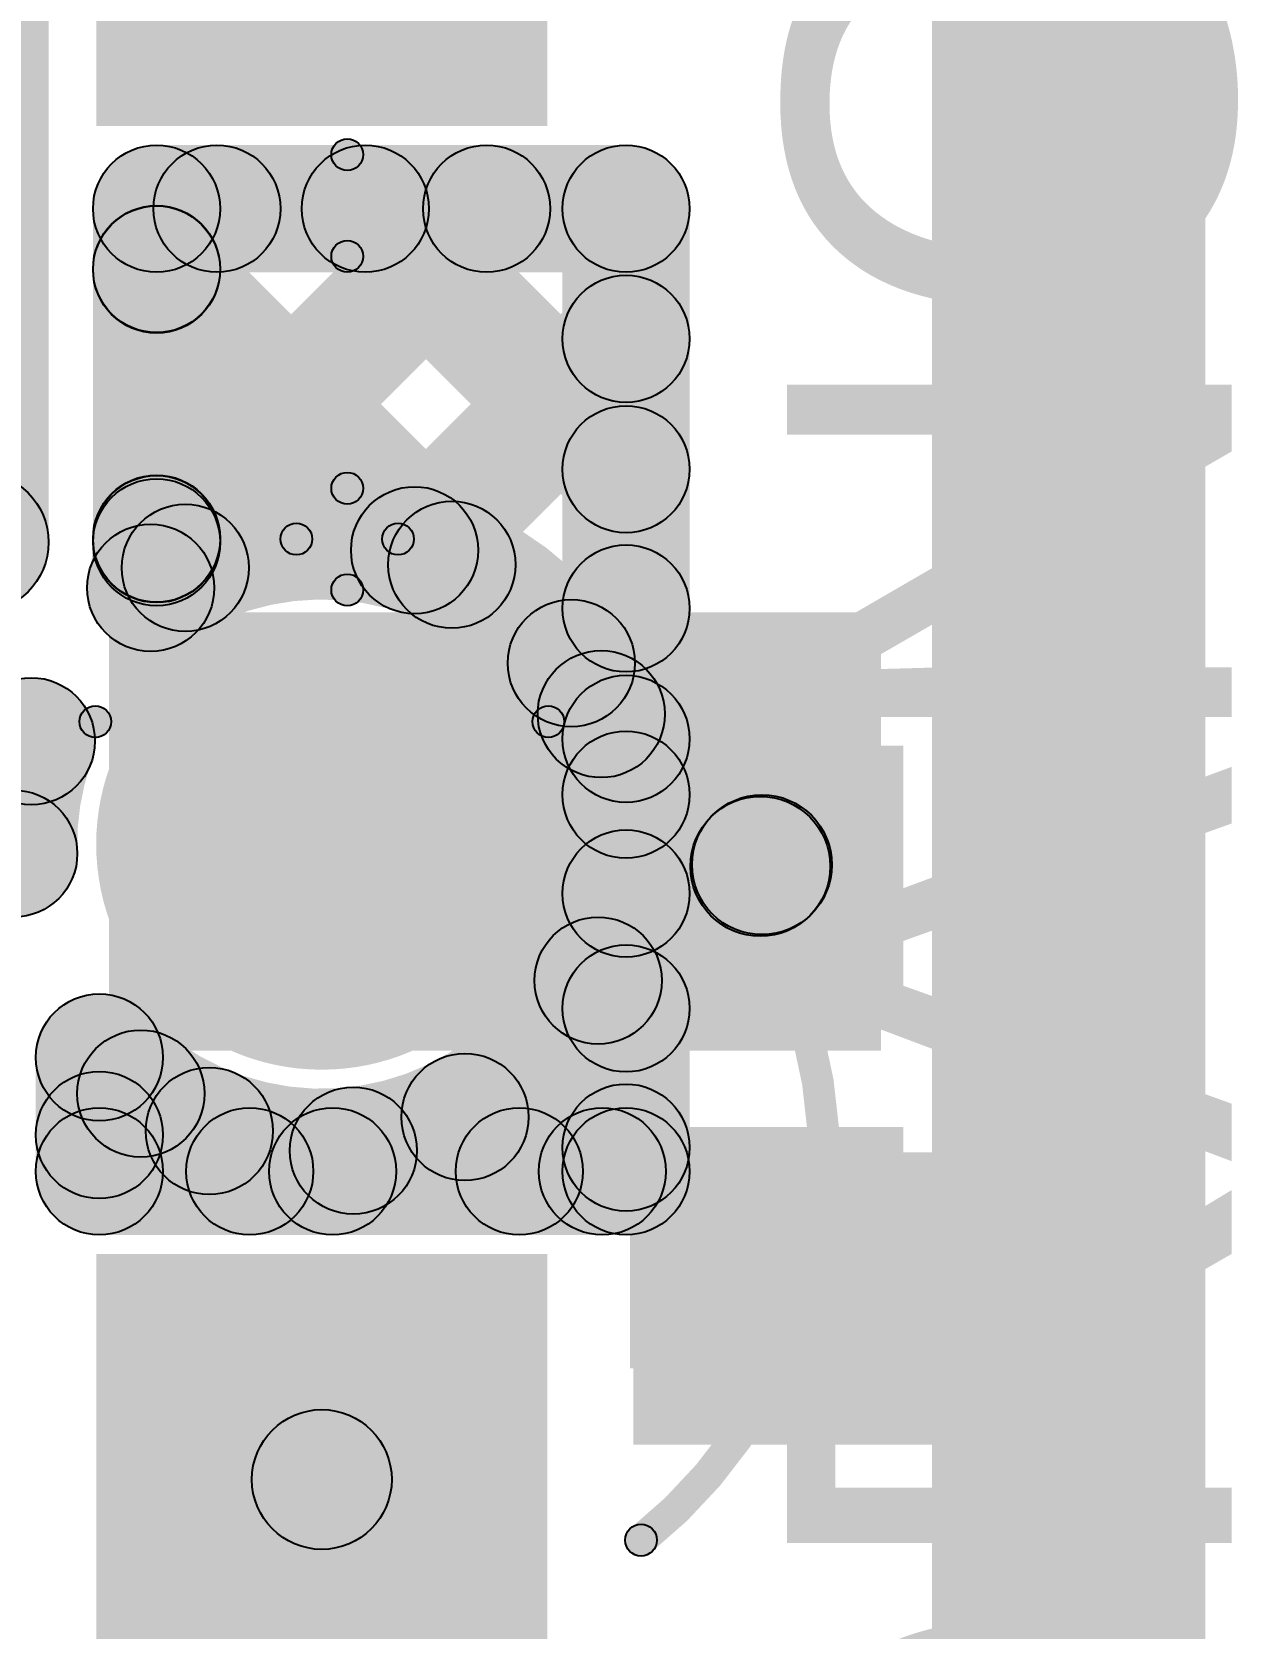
# Model space of a CAD drawing. Header units: millimetres. Extents: x 1.65 to 3.65, y 2.62 to 4.07.
# Drawn here: x 3.4594 to 3.6492, y 3.2651 to 3.5163 of the extents above; entities that cross this region are included whole.
import ezdxf

# ---------------------------------------------------------------- set-up
doc = ezdxf.new("R2010")
doc.units = ezdxf.units.MM
doc.header["$MEASUREMENT"] = 0
for name, color, linetype in [('BottomLayer', 5, 'Continuous'), ('BottomPaste', 16, 'Continuous'), ('BottomSolder', 6, 'Continuous'), ('PadHoleLayer', 156, 'Continuous'), ('TopLayer', 1, 'Continuous'), ('TopOverlay', 2, 'Continuous'), ('TopSolder', 216, 'Continuous')]:
    doc.layers.add(name, color=color, linetype=linetype)

# ---------------------------------------------------------------- blocks, each defined once
blk = doc.blocks.new('RES_0603_B_19')
at = {"layer": 'BottomLayer'}
for points in [[(-0.045, -0.0175), (-0.045, 0.0175), (-0.015, 0.0175), (-0.015, -0.0175)], [(0.015, -0.0175), (0.015, 0.0175), (0.045, 0.0175), (0.045, -0.0175)]]:
    blk.add_hatch(color=5, dxfattribs=at).paths.add_polyline_path(points)
at = {"layer": 'BottomPaste'}
for points in [[(-0.045, -0.0175), (-0.045, 0.0175), (-0.015, 0.0175), (-0.015, -0.0175)], [(0.015, -0.0175), (0.015, 0.0175), (0.045, 0.0175), (0.045, -0.0175)]]:
    blk.add_hatch(color=16, dxfattribs=at).paths.add_polyline_path(points)
at = {"layer": 'BottomSolder'}
for points in [[(-0.049, -0.0215), (-0.049, 0.0215), (-0.011, 0.0215), (-0.011, -0.0215)], [(0.011, -0.0215), (0.011, 0.0215), (0.049, 0.0215), (0.049, -0.0215)]]:
    blk.add_hatch(color=6, dxfattribs=at).paths.add_polyline_path(points)
blk = doc.blocks.new('T_______H____LED_26')
at = {"layer": 'BottomLayer'}
blk.add_hatch(color=5, dxfattribs=at).paths.add_polyline_path([(-0.0815, 0.0315), (-0.0185, 0.0315), (-0.0185, -0.0315), (-0.0815, -0.0315)])
h = blk.add_hatch(color=5, dxfattribs=at)
edge = h.paths.add_edge_path()
edge.add_arc((0.05, 0), 0.0315, 0, 360)
at = {"layer": 'BottomSolder'}
blk.add_hatch(color=6, dxfattribs=at).paths.add_polyline_path([(-0.0855, 0.0355), (-0.0145, 0.0355), (-0.0145, -0.0355), (-0.0855, -0.0355)])
h = blk.add_hatch(color=6, dxfattribs=at)
edge = h.paths.add_edge_path()
edge.add_arc((0.05, 0), 0.0355, 0, 360)
at = {"layer": 'PadHoleLayer'}
h = blk.add_hatch(color=156, dxfattribs=at)
edge = h.paths.add_edge_path()
edge.add_arc((-0.05, 0), 0.01772, 0, 360)
h = blk.add_hatch(color=156, dxfattribs=at)
edge = h.paths.add_edge_path()
edge.add_arc((0.05, 0), 0.01772, 0, 360)
at = {"layer": 'TopLayer'}
blk.add_hatch(color=1, dxfattribs=at).paths.add_polyline_path([(-0.0815, 0.0315), (-0.0185, 0.0315), (-0.0185, -0.0315), (-0.0815, -0.0315)])
h = blk.add_hatch(color=1, dxfattribs=at)
edge = h.paths.add_edge_path()
edge.add_arc((0.05, 0), 0.0315, 0, 360)
at = {"layer": 'TopOverlay'}
h = blk.add_hatch(color=2, dxfattribs=at)
edge = h.paths.add_edge_path()
edge.add_arc((-0.05954, 0.05023), 0.0025, 0, 360)
h = blk.add_hatch(color=2, dxfattribs=at)
edge = h.paths.add_edge_path()
edge.add_arc((0.06927, 0.03565), 0.0025, 0, 360)
h = blk.add_hatch(color=2, dxfattribs=at)
edge = h.paths.add_edge_path()
edge.add_arc((0.098, 0.004), 0.0025, 0, 360)
for points in [[(0.0955, 0.004), (0.1005, 0.004), (0.1005, -0.012), (0.0955, -0.012)], [(-0.106, -0.0065), (-0.106, -0.0015), (-0.09, -0.0015), (-0.09, -0.0065)], [(0.09, -0.0065), (0.09, -0.0015), (0.106, -0.0015), (0.106, -0.0065)]]:
    blk.add_hatch(color=2, dxfattribs=at).paths.add_polyline_path(points)
h = blk.add_hatch(color=2, dxfattribs=at)
edge = h.paths.add_edge_path()
edge.add_arc((-0.106, -0.004), 0.0025, 0, 360)
h = blk.add_hatch(color=2, dxfattribs=at)
edge = h.paths.add_edge_path()
edge.add_arc((-0.09, -0.004), 0.0025, 0, 360)
h = blk.add_hatch(color=2, dxfattribs=at)
edge = h.paths.add_edge_path()
edge.add_arc((0.09, -0.004), 0.0025, 0, 360)
h = blk.add_hatch(color=2, dxfattribs=at)
edge = h.paths.add_edge_path()
edge.add_arc((0.106, -0.004), 0.0025, 0, 360)
h = blk.add_hatch(color=2, dxfattribs=at)
edge = h.paths.add_edge_path()
edge.add_arc((0.098, -0.012), 0.0025, 0, 360)
h = blk.add_hatch(color=2, dxfattribs=at)
edge = h.paths.add_edge_path()
edge.add_arc((0.06927, -0.03565), 0.0025, 0, 360)
h = blk.add_hatch(color=2, dxfattribs=at)
edge = h.paths.add_edge_path()
edge.add_arc((-0.05954, -0.05023), 0.0025, 0, 360)
at = {"layer": 'TopSolder'}
blk.add_hatch(color=216, dxfattribs=at).paths.add_polyline_path([(-0.0855, 0.0355), (-0.0145, 0.0355), (-0.0145, -0.0355), (-0.0855, -0.0355)])
h = blk.add_hatch(color=216, dxfattribs=at)
edge = h.paths.add_edge_path()
edge.add_arc((0.05, 0), 0.0355, 0, 360)
at = {"layer": 'TopOverlay', "const_width": 0.005}
for points in [[(-0.05954, 0.05023, -0.552963), (0.06927, 0.03565)], [(0.06927, -0.03565, -0.552963), (-0.05954, -0.05023)]]:
    blk.add_lwpolyline(points, format="xyb", dxfattribs=at)
at = {"layer": 'TopOverlay'}
for centre in [(-0.05954, 0.05023), (0.06927, 0.03565), (0.098, 0.004), (-0.106, -0.004), (-0.09, -0.004), (0.09, -0.004), (0.106, -0.004), (0.098, -0.012), (0.06927, -0.03565), (-0.05954, -0.05023)]:
    blk.add_circle(centre, 0.0025, dxfattribs=at)
blk = doc.blocks.new('T_______H____LED_27')
at = {"layer": 'BottomLayer'}
blk.add_hatch(color=5, dxfattribs=at).paths.add_polyline_path([(-0.0815, 0.0315), (-0.0185, 0.0315), (-0.0185, -0.0315), (-0.0815, -0.0315)])
h = blk.add_hatch(color=5, dxfattribs=at)
edge = h.paths.add_edge_path()
edge.add_arc((0.05, 0), 0.0315, 0, 360)
at = {"layer": 'BottomSolder'}
blk.add_hatch(color=6, dxfattribs=at).paths.add_polyline_path([(-0.0855, 0.0355), (-0.0145, 0.0355), (-0.0145, -0.0355), (-0.0855, -0.0355)])
h = blk.add_hatch(color=6, dxfattribs=at)
edge = h.paths.add_edge_path()
edge.add_arc((0.05, 0), 0.0355, 0, 360)
at = {"layer": 'PadHoleLayer'}
h = blk.add_hatch(color=156, dxfattribs=at)
edge = h.paths.add_edge_path()
edge.add_arc((-0.05, 0), 0.01772, 0, 360)
h = blk.add_hatch(color=156, dxfattribs=at)
edge = h.paths.add_edge_path()
edge.add_arc((0.05, 0), 0.01772, 0, 360)
at = {"layer": 'TopLayer'}
blk.add_hatch(color=1, dxfattribs=at).paths.add_polyline_path([(-0.0815, 0.0315), (-0.0185, 0.0315), (-0.0185, -0.0315), (-0.0815, -0.0315)])
h = blk.add_hatch(color=1, dxfattribs=at)
edge = h.paths.add_edge_path()
edge.add_arc((0.05, 0), 0.0315, 0, 360)
at = {"layer": 'TopOverlay'}
h = blk.add_hatch(color=2, dxfattribs=at)
edge = h.paths.add_edge_path()
edge.add_arc((-0.05954, 0.05023), 0.0025, 0, 360)
h = blk.add_hatch(color=2, dxfattribs=at)
edge = h.paths.add_edge_path()
edge.add_arc((0.06927, 0.03565), 0.0025, 0, 360)
h = blk.add_hatch(color=2, dxfattribs=at)
edge = h.paths.add_edge_path()
edge.add_arc((0.098, 0.004), 0.0025, 0, 360)
for points in [[(0.0955, 0.004), (0.1005, 0.004), (0.1005, -0.012), (0.0955, -0.012)], [(-0.106, -0.0065), (-0.106, -0.0015), (-0.09, -0.0015), (-0.09, -0.0065)], [(0.09, -0.0065), (0.09, -0.0015), (0.106, -0.0015), (0.106, -0.0065)]]:
    blk.add_hatch(color=2, dxfattribs=at).paths.add_polyline_path(points)
h = blk.add_hatch(color=2, dxfattribs=at)
edge = h.paths.add_edge_path()
edge.add_arc((-0.106, -0.004), 0.0025, 0, 360)
h = blk.add_hatch(color=2, dxfattribs=at)
edge = h.paths.add_edge_path()
edge.add_arc((-0.09, -0.004), 0.0025, 0, 360)
h = blk.add_hatch(color=2, dxfattribs=at)
edge = h.paths.add_edge_path()
edge.add_arc((0.09, -0.004), 0.0025, 0, 360)
h = blk.add_hatch(color=2, dxfattribs=at)
edge = h.paths.add_edge_path()
edge.add_arc((0.106, -0.004), 0.0025, 0, 360)
h = blk.add_hatch(color=2, dxfattribs=at)
edge = h.paths.add_edge_path()
edge.add_arc((0.098, -0.012), 0.0025, 0, 360)
h = blk.add_hatch(color=2, dxfattribs=at)
edge = h.paths.add_edge_path()
edge.add_arc((0.06927, -0.03565), 0.0025, 0, 360)
h = blk.add_hatch(color=2, dxfattribs=at)
edge = h.paths.add_edge_path()
edge.add_arc((-0.05954, -0.05023), 0.0025, 0, 360)
at = {"layer": 'TopSolder'}
blk.add_hatch(color=216, dxfattribs=at).paths.add_polyline_path([(-0.0855, 0.0355), (-0.0145, 0.0355), (-0.0145, -0.0355), (-0.0855, -0.0355)])
h = blk.add_hatch(color=216, dxfattribs=at)
edge = h.paths.add_edge_path()
edge.add_arc((0.05, 0), 0.0355, 0, 360)
at = {"layer": 'TopOverlay', "const_width": 0.005}
for points in [[(-0.05954, 0.05023, -0.552963), (0.06927, 0.03565)], [(0.06927, -0.03565, -0.552963), (-0.05954, -0.05023)]]:
    blk.add_lwpolyline(points, format="xyb", dxfattribs=at)
at = {"layer": 'TopOverlay'}
for centre in [(-0.05954, 0.05023), (0.06927, 0.03565), (0.098, 0.004), (-0.106, -0.004), (-0.09, -0.004), (0.09, -0.004), (0.106, -0.004), (0.098, -0.012), (0.06927, -0.03565), (-0.05954, -0.05023)]:
    blk.add_circle(centre, 0.0025, dxfattribs=at)

msp = doc.modelspace()

# ---------------------------------------------------------------- hatches: boundary and pattern name
at = {"layer": 'BottomLayer'}
for points in [[(3.601, 3.002), (3.644, 3.002), (3.644, 3.812), (3.601, 3.812)], [(3.4715, 3.356), (3.593, 3.356), (3.593, 3.425), (3.4715, 3.425)], [(3.58178, 3.37722), (3.56622, 3.39278), (3.56647, 3.39303), (3.58203, 3.37747)], [(3.554, 3.294), (3.614, 3.294), (3.614, 3.34), (3.554, 3.34)], [(3.516, 3.24), (3.494, 3.24), (3.494, 3.2885), (3.516, 3.2885)]]:
    msp.add_hatch(color=5, dxfattribs=at).paths.add_polyline_path(points)
h = msp.add_hatch(color=5, dxfattribs=at)
edge = h.paths.add_edge_path()
edge.add_arc((3.57425, 3.38525), 0.011, 0, 360)
h = msp.add_hatch(color=5, dxfattribs=at)
edge = h.paths.add_edge_path()
edge.add_arc((3.574, 3.385), 0.011, 0, 360)
h = msp.add_hatch(color=5, dxfattribs=at)
edge = h.paths.add_edge_path()
edge.add_arc((3.505, 3.2885), 0.011, 0, 360)
at = {"layer": 'TopLayer'}
for points in [[(3.462, 3.436), (3.44, 3.436), (3.44, 3.62286), (3.462, 3.62286)], [(3.479, 3.4785), (3.479, 3.4985), (3.55287, 3.4985), (3.55287, 3.4785)], [(3.48607, 3.4295), (3.47193, 3.44364), (3.52386, 3.49557), (3.538, 3.48143)], [(3.48607, 3.47193), (3.47193, 3.48607), (3.48143, 3.49557), (3.49557, 3.48143)], [(3.50478, 3.48143), (3.51892, 3.49557), (3.55994, 3.45456), (3.5458, 3.44042)], [(3.489, 3.436), (3.469, 3.436), (3.469, 3.4885), (3.489, 3.4885)], [(3.56287, 3.39628), (3.54287, 3.39628), (3.54287, 3.4885), (3.56287, 3.4885)], [(3.47193, 3.47186), (3.48607, 3.486), (3.53253, 3.43954), (3.51839, 3.4254)], [(3.52667, 3.42768), (3.51253, 3.44182), (3.5458, 3.47509), (3.55994, 3.46094)], [(3.47193, 3.42943), (3.48607, 3.44358), (3.49059, 3.43905), (3.47645, 3.42491)], [(3.55133, 3.40991), (3.53718, 3.42405), (3.5458, 3.43266), (3.55994, 3.41852)], [(3.5419, 3.40189), (3.55604, 3.41603), (3.55994, 3.41213), (3.5458, 3.39799)], [(3.45462, 3.38588), (3.44048, 3.40002), (3.45221, 3.41176), (3.46636, 3.39762)], [(3.56287, 3.337), (3.54287, 3.337), (3.54287, 3.38072), (3.56287, 3.38072)], [(3.54141, 3.35995), (3.55555, 3.37409), (3.55994, 3.36971), (3.5458, 3.35557)], [(3.47707, 3.33565), (3.46293, 3.34979), (3.46945, 3.35632), (3.48359, 3.34217)], [(3.48, 3.337), (3.46, 3.337), (3.46, 3.35493), (3.48, 3.35493)], [(3.52045, 3.33848), (3.5346, 3.35262), (3.54315, 3.34407), (3.52901, 3.32993)], [(3.48023, 3.33628), (3.49437, 3.35042), (3.50073, 3.34407), (3.48658, 3.32993)], [(3.47, 3.327), (3.47, 3.347), (3.55287, 3.347), (3.55287, 3.327)], [(3.51377, 3.32993), (3.49963, 3.34407), (3.50289, 3.34733), (3.51704, 3.33319)], [(3.5562, 3.32993), (3.54206, 3.34407), (3.5458, 3.34781), (3.55994, 3.33366)]]:
    msp.add_hatch(color=1, dxfattribs=at).paths.add_polyline_path(points)
h = msp.add_hatch(color=1, dxfattribs=at)
edge = h.paths.add_edge_path()
edge.add_arc((3.479, 3.4885), 0.01, 0, 360)
h = msp.add_hatch(color=1, dxfattribs=at)
edge = h.paths.add_edge_path()
edge.add_arc((3.479, 3.4885), 0.01, 0, 360)
h = msp.add_hatch(color=1, dxfattribs=at)
edge = h.paths.add_edge_path()
edge.add_arc((3.4885, 3.4885), 0.01, 0, 360)
h = msp.add_hatch(color=1, dxfattribs=at)
edge = h.paths.add_edge_path()
edge.add_arc((3.51185, 3.4885), 0.01, 0, 360)
h = msp.add_hatch(color=1, dxfattribs=at)
edge = h.paths.add_edge_path()
edge.add_arc((3.53093, 3.4885), 0.01, 0, 360)
h = msp.add_hatch(color=1, dxfattribs=at)
edge = h.paths.add_edge_path()
edge.add_arc((3.55287, 3.4885), 0.01, 0, 360)
h = msp.add_hatch(color=1, dxfattribs=at)
edge = h.paths.add_edge_path()
edge.add_arc((3.55287, 3.4885), 0.01, 0, 360)
h = msp.add_hatch(color=1, dxfattribs=at)
edge = h.paths.add_edge_path()
edge.add_arc((3.479, 3.479), 0.01, 0, 360)
h = msp.add_hatch(color=1, dxfattribs=at)
edge = h.paths.add_edge_path()
edge.add_arc((3.479, 3.47893), 0.01, 0, 360)
h = msp.add_hatch(color=1, dxfattribs=at)
edge = h.paths.add_edge_path()
edge.add_arc((3.55287, 3.46802), 0.01, 0, 360)
h = msp.add_hatch(color=1, dxfattribs=at)
edge = h.paths.add_edge_path()
edge.add_arc((3.55287, 3.44749), 0.01, 0, 360)
h = msp.add_hatch(color=1, dxfattribs=at)
edge = h.paths.add_edge_path()
edge.add_arc((3.451, 3.436), 0.011, 0, 360)
h = msp.add_hatch(color=1, dxfattribs=at)
edge = h.paths.add_edge_path()
edge.add_arc((3.451, 3.436), 0.011, 0, 360)
h = msp.add_hatch(color=1, dxfattribs=at)
edge = h.paths.add_edge_path()
edge.add_arc((3.479, 3.43657), 0.01, 0, 360)
h = msp.add_hatch(color=1, dxfattribs=at)
edge = h.paths.add_edge_path()
edge.add_arc((3.479, 3.4365), 0.01, 0, 360)
h = msp.add_hatch(color=1, dxfattribs=at)
edge = h.paths.add_edge_path()
edge.add_arc((3.479, 3.436), 0.01, 0, 360)
h = msp.add_hatch(color=1, dxfattribs=at)
edge = h.paths.add_edge_path()
edge.add_arc((3.479, 3.436), 0.01, 0, 360)
h = msp.add_hatch(color=1, dxfattribs=at)
edge = h.paths.add_edge_path()
edge.add_arc((3.479, 3.436), 0.01, 0, 360)
h = msp.add_hatch(color=1, dxfattribs=at)
edge = h.paths.add_edge_path()
edge.add_arc((3.5196, 3.43475), 0.01, 0, 360)
h = msp.add_hatch(color=1, dxfattribs=at)
edge = h.paths.add_edge_path()
edge.add_arc((3.48352, 3.43198), 0.01, 0, 360)
h = msp.add_hatch(color=1, dxfattribs=at)
edge = h.paths.add_edge_path()
edge.add_arc((3.52546, 3.43247), 0.01, 0, 360)
h = msp.add_hatch(color=1, dxfattribs=at)
edge = h.paths.add_edge_path()
edge.add_arc((3.47807, 3.42883), 0.01, 0, 360)
h = msp.add_hatch(color=1, dxfattribs=at)
edge = h.paths.add_edge_path()
edge.add_arc((3.47807, 3.42883), 0.01, 0, 360)
h = msp.add_hatch(color=1, dxfattribs=at)
edge = h.paths.add_edge_path()
edge.add_arc((3.47807, 3.42883), 0.01, 0, 360)
h = msp.add_hatch(color=1, dxfattribs=at)
edge = h.paths.add_edge_path()
edge.add_arc((3.55287, 3.42559), 0.01, 0, 360)
h = msp.add_hatch(color=1, dxfattribs=at)
edge = h.paths.add_edge_path()
edge.add_arc((3.54426, 3.41698), 0.01, 0, 360)
h = msp.add_hatch(color=1, dxfattribs=at)
edge = h.paths.add_edge_path()
edge.add_arc((3.54897, 3.40896), 0.01, 0, 360)
h = msp.add_hatch(color=1, dxfattribs=at)
edge = h.paths.add_edge_path()
edge.add_arc((3.45929, 3.40469), 0.01, 0, 360)
h = msp.add_hatch(color=1, dxfattribs=at)
edge = h.paths.add_edge_path()
edge.add_arc((3.45929, 3.40469), 0.01, 0, 360)
h = msp.add_hatch(color=1, dxfattribs=at)
edge = h.paths.add_edge_path()
edge.add_arc((3.55287, 3.40506), 0.01, 0, 360)
h = msp.add_hatch(color=1, dxfattribs=at)
edge = h.paths.add_edge_path()
edge.add_arc((3.55287, 3.39628), 0.01, 0, 360)
h = msp.add_hatch(color=1, dxfattribs=at)
edge = h.paths.add_edge_path()
edge.add_arc((3.55287, 3.39628), 0.01, 0, 360)
h = msp.add_hatch(color=1, dxfattribs=at)
edge = h.paths.add_edge_path()
edge.add_arc((3.45653, 3.387), 0.01, 0, 360)
h = msp.add_hatch(color=1, dxfattribs=at)
edge = h.paths.add_edge_path()
edge.add_arc((3.45653, 3.387), 0.01, 0, 360)
h = msp.add_hatch(color=1, dxfattribs=at)
edge = h.paths.add_edge_path()
edge.add_arc((3.55287, 3.38072), 0.01, 0, 360)
h = msp.add_hatch(color=1, dxfattribs=at)
edge = h.paths.add_edge_path()
edge.add_arc((3.55287, 3.38072), 0.01, 0, 360)
h = msp.add_hatch(color=1, dxfattribs=at)
edge = h.paths.add_edge_path()
edge.add_arc((3.54848, 3.36702), 0.01, 0, 360)
h = msp.add_hatch(color=1, dxfattribs=at)
edge = h.paths.add_edge_path()
edge.add_arc((3.55287, 3.36264), 0.01, 0, 360)
h = msp.add_hatch(color=1, dxfattribs=at)
edge = h.paths.add_edge_path()
edge.add_arc((3.47, 3.35493), 0.01, 0, 360)
h = msp.add_hatch(color=1, dxfattribs=at)
edge = h.paths.add_edge_path()
edge.add_arc((3.47, 3.35493), 0.01, 0, 360)
h = msp.add_hatch(color=1, dxfattribs=at)
edge = h.paths.add_edge_path()
edge.add_arc((3.47652, 3.34924), 0.01, 0, 360)
h = msp.add_hatch(color=1, dxfattribs=at)
edge = h.paths.add_edge_path()
edge.add_arc((3.52753, 3.34555), 0.01, 0, 360)
h = msp.add_hatch(color=1, dxfattribs=at)
edge = h.paths.add_edge_path()
edge.add_arc((3.47, 3.34272), 0.01, 0, 360)
h = msp.add_hatch(color=1, dxfattribs=at)
edge = h.paths.add_edge_path()
edge.add_arc((3.4873, 3.34335), 0.01, 0, 360)
h = msp.add_hatch(color=1, dxfattribs=at)
edge = h.paths.add_edge_path()
edge.add_arc((3.50996, 3.34026), 0.01, 0, 360)
h = msp.add_hatch(color=1, dxfattribs=at)
edge = h.paths.add_edge_path()
edge.add_arc((3.55287, 3.34074), 0.01, 0, 360)
h = msp.add_hatch(color=1, dxfattribs=at)
edge = h.paths.add_edge_path()
edge.add_arc((3.47, 3.337), 0.01, 0, 360)
h = msp.add_hatch(color=1, dxfattribs=at)
edge = h.paths.add_edge_path()
edge.add_arc((3.47, 3.337), 0.01, 0, 360)
h = msp.add_hatch(color=1, dxfattribs=at)
edge = h.paths.add_edge_path()
edge.add_arc((3.49366, 3.337), 0.01, 0, 360)
h = msp.add_hatch(color=1, dxfattribs=at)
edge = h.paths.add_edge_path()
edge.add_arc((3.5067, 3.337), 0.01, 0, 360)
h = msp.add_hatch(color=1, dxfattribs=at)
edge = h.paths.add_edge_path()
edge.add_arc((3.53608, 3.337), 0.01, 0, 360)
h = msp.add_hatch(color=1, dxfattribs=at)
edge = h.paths.add_edge_path()
edge.add_arc((3.54913, 3.337), 0.01, 0, 360)
h = msp.add_hatch(color=1, dxfattribs=at)
edge = h.paths.add_edge_path()
edge.add_arc((3.55287, 3.337), 0.01, 0, 360)
h = msp.add_hatch(color=1, dxfattribs=at)
edge = h.paths.add_edge_path()
edge.add_arc((3.55287, 3.337), 0.01, 0, 360)

# ---------------------------------------------------------------- linework, layer by layer
at = {"layer": 'BottomLayer'}
for centre in [(3.57425, 3.38525), (3.574, 3.385), (3.505, 3.2885)]:
    msp.add_circle(centre, 0.011, dxfattribs=at)
at = {"layer": 'TopLayer', "const_width": 0.02}
for points in [[(3.47807, 3.42883, -0.54581), (3.55287, 3.39628)], [(3.479, 3.436, -0.064837), (3.47807, 3.42883)], [(3.479, 3.436, -0.064837), (3.47807, 3.42883)], [(3.45653, 3.387, -0.09308), (3.45929, 3.40469)], [(3.55287, 3.38072, -0.618598), (3.47, 3.35493)]]:
    msp.add_lwpolyline(points, format="xyb", dxfattribs=at)
at = {"layer": 'TopLayer'}
for centre, radius in [((3.479, 3.4885), 0.01), ((3.479, 3.4885), 0.01), ((3.4885, 3.4885), 0.01), ((3.51185, 3.4885), 0.01), ((3.53093, 3.4885), 0.01), ((3.55287, 3.4885), 0.01), ((3.55287, 3.4885), 0.01), ((3.479, 3.479), 0.01), ((3.479, 3.47893), 0.01), ((3.55287, 3.46802), 0.01), ((3.55287, 3.44749), 0.01), ((3.451, 3.436), 0.011), ((3.451, 3.436), 0.011), ((3.479, 3.43657), 0.01), ((3.479, 3.4365), 0.01), ((3.479, 3.436), 0.01), ((3.479, 3.436), 0.01), ((3.479, 3.436), 0.01), ((3.5196, 3.43475), 0.01), ((3.48352, 3.43198), 0.01), ((3.52546, 3.43247), 0.01), ((3.47807, 3.42883), 0.01), ((3.47807, 3.42883), 0.01), ((3.47807, 3.42883), 0.01), ((3.55287, 3.42559), 0.01), ((3.54426, 3.41698), 0.01), ((3.54897, 3.40896), 0.01), ((3.45929, 3.40469), 0.01), ((3.45929, 3.40469), 0.01), ((3.55287, 3.40506), 0.01), ((3.55287, 3.39628), 0.01), ((3.55287, 3.39628), 0.01), ((3.45653, 3.387), 0.01), ((3.45653, 3.387), 0.01), ((3.55287, 3.38072), 0.01), ((3.55287, 3.38072), 0.01), ((3.54848, 3.36702), 0.01), ((3.55287, 3.36264), 0.01), ((3.47, 3.35493), 0.01), ((3.47, 3.35493), 0.01), ((3.47652, 3.34924), 0.01), ((3.52753, 3.34555), 0.01), ((3.47, 3.34272), 0.01), ((3.4873, 3.34335), 0.01), ((3.50996, 3.34026), 0.01), ((3.55287, 3.34074), 0.01), ((3.47, 3.337), 0.01), ((3.47, 3.337), 0.01), ((3.49366, 3.337), 0.01), ((3.5067, 3.337), 0.01), ((3.53608, 3.337), 0.01), ((3.54913, 3.337), 0.01), ((3.55287, 3.337), 0.01), ((3.55287, 3.337), 0.01)]:
    msp.add_circle(centre, radius, dxfattribs=at)

# ---------------------------------------------------------------- block references
for name, p, rotation in [('T_______H____LED_27', (3.505, 3.587), 90), ('T_______H____LED_26', (3.505, 3.3385), 90), ('RES_0603_B_19', (3.575, 3.355), 270)]:
    msp.add_blockref(name, p, dxfattribs=dict(rotation=rotation))

# ---------------------------------------------------------------- texts
at = {"layer": 'TopOverlay'}
msp.add_text('ORANGE', height=0.07, rotation=90, dxfattribs=at).set_placement((3.64818, 3.198))

doc.saveas('drawing.dxf')
